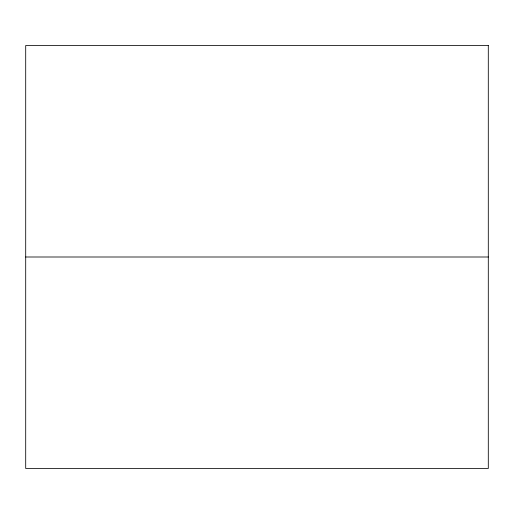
<?xml version="1.0" encoding="UTF-8"?>
<svg xmlns="http://www.w3.org/2000/svg" width="514" height="514" viewBox="0 0 514 514"><rect width="100%" height="100%" fill="white"/><g stroke="black" fill="none" stroke-linecap="round" stroke-linejoin="round"><path stroke-width="0.77" d="M25.7 257L488.3 257M488.3 45.528L25.7 45.528L25.7 468.472L488.3 468.472L488.3 45.528"/></g></svg>
